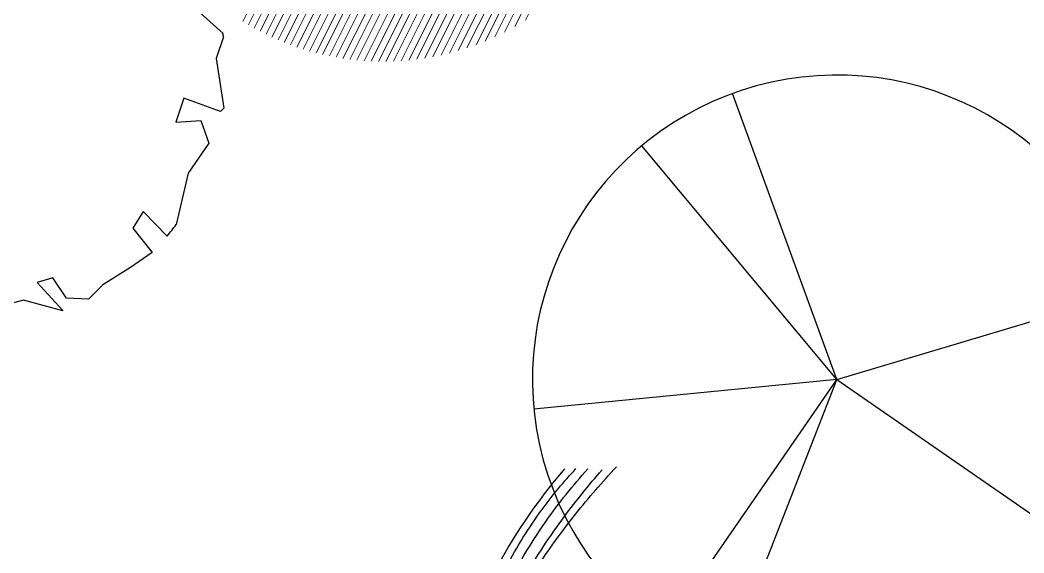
# Model space of a CAD drawing. Extents: x -809667 to 586099, y 3084146 to 3634412.
# Drawn here: x 381926.891 to 381929.69, y 3085761.095 to 3085762.582 of the extents above; entities that cross this region are included whole.
import ezdxf

# ---------------------------------------------------------------- set-up
doc = ezdxf.new("R2010")
doc.units = 0
doc.header["$LTSCALE"] = 0.5
doc.linetypes.add('CONTINOUS', pattern=[0])
doc.layers.get('0').update_dxf_attribs({"linetype": 'CONTINUOUS'})
for name, color, linetype in [('A-S-TREE', 95, 'CONTINUOUS'), ('TREE', 3, 'CONTINUOUS'), ('TREE1', 7, 'CONTINUOUS'), ('图框', 4, 'CONTINUOUS'), ('树木', 94, 'CONTINUOUS'), ('道路', 4, 'CONTINUOUS')]:
    doc.layers.add(name, color=color, linetype=linetype)
doc.layers.add('紫薇', color=6, linetype='CONTINUOUS', lineweight=20)

# ---------------------------------------------------------------- blocks, each defined once
blk = doc.blocks.new('TREE1')
at = {"layer": 'A-S-TREE', "color": 0}
for p, q in [((-50, 23), (36, 4021)), ((-50, 23), (-3120, 2586)), ((-49, 22), (-3255, -2371)), ((-49, 23), (-2621, -3042)), ((-50, 23), (629, -3920)), ((-50, 23), (3590, -1636)), ((-50, 23), (3937, -304))]:
    blk.add_line(p, q, dxfattribs=at)
blk.add_ellipse((-50, 22), major_axis=(4000, 0), ratio=1, dxfattribs=at)
blk = doc.blocks.new('T-7')
at = {"layer": 'TREE', "color": 8, "ltscale": 200, "xscale": 0.4020618556701031, "yscale": 0.4020618556701031, "zscale": 0.4020618556701031, "rotation": 199.2879054791862}
blk.add_blockref('TREE1', (4.1, 110.4), dxfattribs=at)
blk = doc.blocks.new('*E54')
at = {"layer": 'TREE', "color": 0}
blk.add_ellipse((-2.37, 3.565), major_axis=(2.696, 1.394), ratio=1, start_param=0.518575, end_param=0.519414, dxfattribs=at)
blk = doc.blocks.new('A$C4C586FE1')
at = {"layer": 'TREE', "color": 0}
for p, q in [((570, 2555.2), (514.1, 2441.5)), ((785.3, 2557.2), (585.3, 2566.4)), ((514.1, 2441.5), (288.4, 2275.8)), ((288.4, 2275.8), (287.5, 2250.5)), ((287.5, 2250.5), (483.5, 2157.2)), ((329.8, 2135.9), (208.1, 2079)), ((422.4, 2031.4), (329.8, 2135.9)), ((483.5, 2157.2), (422.4, 2031.4)), ((208.1, 2079), (170.6, 1878.4)), ((170.6, 1878.4), (15.6, 1628.2)), ((5.9, 1547.3), (197.8, 1550.3)), ((197.8, 1550.3), (173.3, 1443)), ((173.3, 1443), (0, 1424.7)), ((0, 1424.7), (27, 1278.9)), ((27, 1278.9), (66.8, 1102)), ((67, 987.7), (66.8, 1102)), ((67, 987.7), (157.2, 906.4)), ((157.2, 906.4), (291.2, 931.2)), ((291.2, 931.2), (334.9, 852.4)), ((334.9, 852.4), (122.2, 842.3)), ((122.7, 841.2), (319.7, 727.5)), ((319.7, 727.5), (413.9, 564.3))]:
    blk.add_line(p, q, dxfattribs=at)
at = {"layer": 'TREE', "color": 0, "extrusion": (0, 0, -1)}
for start_param, end_param in [(-1.426629, -1.413216), (4.017991, 4.075425)]:
    blk.add_ellipse((1418.5, 1418.4), major_axis=(1003, 1003), ratio=1, start_param=start_param, end_param=end_param, dxfattribs=at)
at = {"layer": 'TREE', "color": 8, "linetype": 'CONTINOUS', "extrusion": (0, 0, -1), "xscale": 467.4085850556439, "yscale": 467.4085850556439, "zscale": -467.4085850556439, "rotation": 278.9250190116231}
blk.add_blockref('*E54', (-2892.7, 65.8), dxfattribs=at)
blk = doc.blocks.new('紫薇')
at = {"color": 0}
for p, q in [((454, -406.2), (380.6, -332.8)), ((462.1, -396.6), (388.7, -323.1)), ((437.1, -424.6), (363.9, -351.5)), ((445.7, -415.5), (372.4, -342.2)), ((428.3, -433.5), (361, -366.2)), ((390.9, -466.8), (318.3, -394.2)), ((400.6, -458.8), (327.9, -386.1)), ((410, -450.6), (349, -389.6)), ((419.3, -442.2), (358.1, -381)), ((370.9, -482.1), (298.5, -409.7)), ((381, -474.6), (308.5, -402.1)), ((339.1, -503.4), (267, -431.3)), ((349.9, -496.5), (277.7, -424.4)), ((360.5, -489.4), (288.2, -417.2)), ((305.1, -522.4), (233.4, -450.8)), ((316.7, -516.3), (244.9, -444.5)), ((328, -510), (256.1, -438)), ((268.8, -539.2), (197.5, -467.9)), ((281.2, -533.9), (209.8, -462.5)), ((293.3, -528.3), (221.7, -456.7)), ((202.6, -561.4), (132.1, -490.8)), ((216.5, -557.6), (145.8, -486.9)), ((230, -553.4), (159.2, -482.6)), ((243.3, -549), (172.3, -478)), ((256.2, -544.2), (185, -473.1)), ((-43.8, -562.4), (-109.9, -496.4)), ((-21, -567.5), (-87.7, -500.8)), ((0.5, -571.4), (-66.8, -504.1)), ((20.9, -574.1), (-46.8, -506.4)), ((40.4, -576), (-27.7, -507.8)), ((59.1, -577), (-9.4, -508.5)), ((77.1, -577.3), (8.3, -508.5)), ((94.5, -577), (25.4, -507.9)), ((111.3, -576.2), (42, -506.8)), ((127.6, -574.8), (58.1, -505.2)), ((143.5, -572.9), (73.7, -503.1)), ((158.8, -570.6), (88.8, -500.6)), ((173.8, -567.9), (103.6, -497.7)), ((188.4, -564.8), (118, -494.5))]:
    blk.add_line(p, q, dxfattribs=at)
blk = doc.blocks.new('03')
at = {"layer": '树木', "color": 0}
for centre, radius, start, end in [((1.4263, 0.3491), 1.8647, 216.8662, 226.8847), ((1.8336, 0.7989), 2.4291, 222.3894, 228.2829), ((1.4827, 0.4197), 2.0154, 219.5786, 232.4114), ((1.8944, 0.9582), 2.5637, 225.4718, 230.3327), ((1.1771, 0.0936), 1.5431, 219.3617, 228.0874), ((1.4263, 0.3491), 1.8647, 226.8847, 234.0323), ((1.8336, 0.7989), 2.4291, 228.2829, 233.2216), ((1.8944, 0.9582), 2.5637, 230.3327, 235.1936), ((1.1771, 0.0936), 1.5431, 228.0874, 234.9484)]:
    blk.add_arc(centre, radius, start, end, dxfattribs=at)

msp = doc.modelspace()

# ---------------------------------------------------------------- linework, layer by layer
at = {"layer": '道路', "linetype": 'Continuous'}
for points, knots in [([(381922.6178, 3085764.352), (381922.6119, 3085764.1675), (381922.6159, 3085764.023), (381922.6573, 3085763.1152), (381922.7648, 3085762.338), (381923.2414, 3085760.4849), (381923.6765, 3085759.401), (381924.6838, 3085757.6919), (381925.215, 3085757.0196), (381925.9751, 3085756.364), (381926.1667, 3085756.2212), (381926.5331, 3085755.9917), (381926.7072, 3085755.9003), (381926.987, 3085755.782), (381927.0917, 3085755.7441), (381927.2971, 3085755.682), (381927.3978, 3085755.6573), (381927.5502, 3085755.6287), (381927.6058, 3085755.6202), (381927.7498, 3085755.5965), (381927.8356, 3085755.5815), (381928.12, 3085755.5202), (381928.3503, 3085755.4582), (381928.6593, 3085755.352)], [5.805518, 5.805518, 5.805518, 5.805518, 6.250682, 6.250682, 8.593283, 8.593283, 11.652469, 11.652469, 14.135035, 14.135035, 14.94719, 14.94719, 15.665817, 15.665817, 16.092298, 16.092298, 16.49786, 16.49786, 16.70257, 16.70257, 16.90728, 16.90728, 17.285813, 17.285813, 17.285813, 17.285813]), ([(381922.0213, 3085763.8938), (381922.0514, 3085763.1798), (381922.4986, 3085759.5826), (381925.0909, 3085755.1915), (381927.8813, 3085754.985), (381928.4642, 3085754.7845)], [6.208641, 6.208641, 6.208641, 6.208641, 8.300034, 16.526304, 17.285813, 17.285813, 17.285813, 17.285813])]:
    msp.add_open_spline(points, degree=3, knots=knots, dxfattribs=at)

# ---------------------------------------------------------------- block references
at = {"layer": 'TREE1', "color": 8, "xscale": -0.0005279999999329448, "yscale": 0.000527999999932945, "zscale": 0.0005279999999329448, "rotation": 124.6526560546043}
msp.add_blockref('T-7', (381929.2082, 3085761.6231), dxfattribs=at)
at = {"layer": '图框', "color": 8, "xscale": -0.0004999999999999999, "yscale": 0.0004999999999999999, "zscale": 0.0005, "rotation": 314.9561458719995}
msp.add_blockref('A$C4C586FE1', (381926.7553, 3085761.4303), dxfattribs=at)
at = {"layer": '树木', "color": 8, "xscale": -0.7999999999999999, "yscale": 0.8, "zscale": 0.8, "rotation": 191.8496555548952}
msp.add_blockref('03', (381928.4053, 3085760.3665), dxfattribs=at)
at = {"layer": '紫薇', "color": 8, "xscale": -0.00148055020779717, "yscale": 0.00148055020779717, "zscale": 0.00148055020779717, "rotation": 18.39408185160881}
msp.add_blockref('紫薇', (381927.9757, 3085763.3514), dxfattribs=at)

doc.saveas('drawing.dxf')
